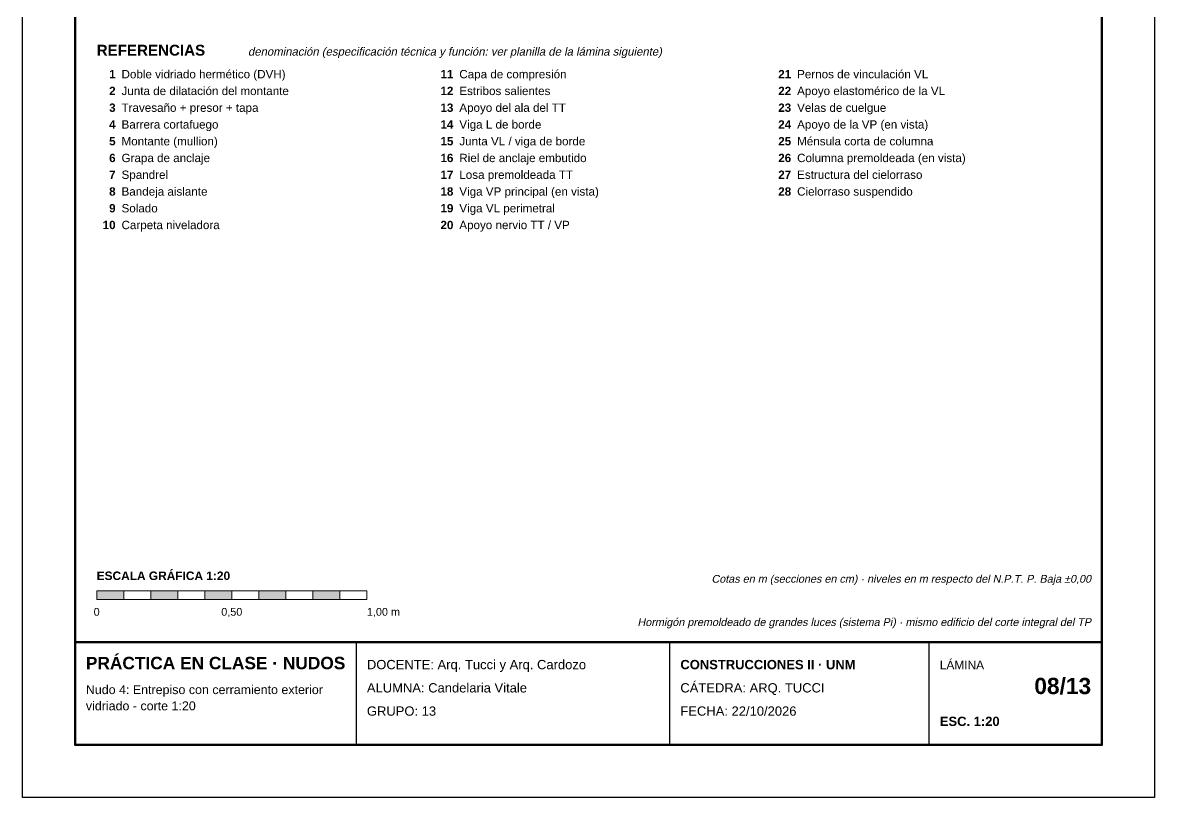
# Model space of a CAD drawing. Header units: millimetres. Extents: x 6 to 4194, y 6 to 5934.
# Drawn here: x 6 to 4194, y 6 to 2872 of the extents above; entities that cross this region are included whole.
import ezdxf
from ezdxf.enums import TextEntityAlignment as Align

# ---------------------------------------------------------------- set-up
doc = ezdxf.new("R2010")
doc.units = ezdxf.units.MM
doc.header["$LTSCALE"] = 20
for name, color, linetype in [('X-MARCO', 7, 'Continuous'), ('X-ROTULO', 7, 'Continuous'), ('X-TEXTOS', 7, 'Continuous')]:
    doc.layers.add(name, color=color, linetype=linetype)
doc.styles.add('ARIAL', font='arial.ttf')
doc.styles.add('ARIAL-B', font='arialbd.ttf')

msp = doc.modelspace()

# ---------------------------------------------------------------- hatches: boundary and pattern name
at = {"layer": 'X-TEXTOS'}
h = msp.add_hatch(color=7, dxfattribs=at)
h.dxf.hatch_style = 1
h.paths.add_polyline_path([(280, 770), (380, 770), (380, 738), (280, 738)])
h = msp.add_hatch(color=7, dxfattribs=at)
h.dxf.hatch_style = 1
h.paths.add_polyline_path([(480, 770), (580, 770), (580, 738), (480, 738)])
h = msp.add_hatch(color=7, dxfattribs=at)
h.dxf.hatch_style = 1
h.paths.add_polyline_path([(680, 770), (780, 770), (780, 738), (680, 738)])
h = msp.add_hatch(color=7, dxfattribs=at)
h.dxf.hatch_style = 1
h.paths.add_polyline_path([(880, 770), (980, 770), (980, 738), (880, 738)])
h = msp.add_hatch(color=7, dxfattribs=at)
h.dxf.hatch_style = 1
h.paths.add_polyline_path([(1080, 770), (1180, 770), (1180, 738), (1080, 738)])

# ---------------------------------------------------------------- linework, layer by layer
at = {"layer": 'X-MARCO', "lineweight": 30}
msp.add_lwpolyline([(6, 5934), (4194, 5934), (4194, 6), (6, 6)], close=True, dxfattribs=at)
at = {"layer": 'X-MARCO', "lineweight": 50}
msp.add_lwpolyline([(200, 5740), (4000, 5740), (4000, 200), (200, 200)], close=True, dxfattribs=at)
at = {"layer": 'X-ROTULO', "lineweight": 50}
msp.add_lwpolyline([(200, 580), (4000, 580), (4000, 200), (200, 200)], close=True, dxfattribs=at)
at = {"layer": 'X-ROTULO', "lineweight": 25}
for points in [[(1240, 580), (1240, 200)], [(2400, 580), (2400, 200)], [(3360, 580), (3360, 200)]]:
    msp.add_lwpolyline(points, dxfattribs=at)
at = {"layer": 'X-TEXTOS', "lineweight": 13}
for points in [[(280, 770), (380, 770), (380, 738), (280, 738)], [(380, 770), (480, 770), (480, 738), (380, 738)], [(480, 770), (580, 770), (580, 738), (480, 738)], [(580, 770), (680, 770), (680, 738), (580, 738)], [(680, 770), (780, 770), (780, 738), (680, 738)], [(780, 770), (880, 770), (880, 738), (780, 738)], [(880, 770), (980, 770), (980, 738), (880, 738)], [(980, 770), (1080, 770), (1080, 738), (980, 738)], [(1080, 770), (1180, 770), (1180, 738), (1080, 738)], [(1180, 770), (1280, 770), (1280, 738), (1180, 738)]]:
    msp.add_lwpolyline(points, close=True, dxfattribs=at)

# ---------------------------------------------------------------- texts
at = {"layer": 'X-ROTULO'}
for s, height, style, p in [('PRÁCTICA EN CLASE · NUDOS', 45.824, 'ARIAL-B', (240, 480)), ('DOCENTE: Arq. Tucci y Arq. Cardozo', 34.368, 'ARIAL', (1280, 480)), ('CONSTRUCCIONES II · UNM', 34.368, 'ARIAL-B', (2440, 480)), ('LÁMINA', 31.5, 'ARIAL', (3400, 480)), ('Nudo 4: Entrepiso con cerramiento exterior', 32.936, 'ARIAL', (240, 388)), ('ALUMNA: Candelaria Vitale', 34.368, 'ARIAL', (1280, 394)), ('CÁTEDRA: ARQ. TUCCI', 34.368, 'ARIAL', (2440, 394)), ('vidriado - corte 1:20', 32.936, 'ARIAL', (240, 328)), ('GRUPO: 13', 34.37, 'ARIAL', (1280, 308)), ('FECHA: 22/10/2026', 34.368, 'ARIAL', (2440, 308)), ('ESC. 1:20', 34.37, 'ARIAL-B', (3400, 270))]:
    msp.add_text(s, height=height, dxfattribs=dict(at, style=style)).set_placement(p)
at = {"layer": 'X-ROTULO', "style": 'ARIAL-B'}
msp.add_text('08/13', height=60.14, dxfattribs=at).set_placement((3960, 388), align=Align.RIGHT)
at = {"layer": 'X-TEXTOS'}
for s, height, style, p in [('REFERENCIAS', 40.096, 'ARIAL-B', (280, 2750)), ('Doble vidriado hermético (DVH)', 30.788, 'ARIAL', (372, 2666)), ('Capa de compresión', 30.788, 'ARIAL', (1622, 2666)), ('Pernos de vinculación VL', 30.788, 'ARIAL', (2872, 2666)), ('Junta de dilatación del montante', 30.788, 'ARIAL', (372, 2604)), ('Estribos salientes', 30.788, 'ARIAL', (1622, 2604)), ('Apoyo elastomérico de la VL', 30.788, 'ARIAL', (2872, 2604)), ('Travesaño + presor + tapa', 30.788, 'ARIAL', (372, 2542)), ('Apoyo del ala del TT', 30.788, 'ARIAL', (1622, 2542)), ('Velas de cuelgue', 30.788, 'ARIAL', (2872, 2542)), ('Barrera cortafuego', 30.788, 'ARIAL', (372, 2480)), ('Viga L de borde', 30.788, 'ARIAL', (1622, 2480)), ('Apoyo de la VP (en vista)', 30.788, 'ARIAL', (2872, 2480)), ('Montante (mullion)', 30.788, 'ARIAL', (372, 2418)), ('Junta VL / viga de borde', 30.788, 'ARIAL', (1622, 2418)), ('Ménsula corta de columna', 30.788, 'ARIAL', (2872, 2418)), ('Grapa de anclaje', 30.788, 'ARIAL', (372, 2356)), ('Riel de anclaje embutido', 30.788, 'ARIAL', (1622, 2356)), ('Columna premoldeada (en vista)', 30.788, 'ARIAL', (2872, 2356)), ('Spandrel', 30.79, 'ARIAL', (372, 2294)), ('Losa premoldeada TT', 30.788, 'ARIAL', (1622, 2294)), ('Estructura del cielorraso', 30.788, 'ARIAL', (2872, 2294)), ('Bandeja aislante', 30.788, 'ARIAL', (372, 2232)), ('Viga VP principal (en vista)', 30.788, 'ARIAL', (1622, 2232)), ('Cielorraso suspendido', 30.788, 'ARIAL', (2872, 2232)), ('Solado', 30.79, 'ARIAL', (372, 2170)), ('Viga VL perimetral', 30.788, 'ARIAL', (1622, 2170)), ('Carpeta niveladora', 30.788, 'ARIAL', (372, 2108)), ('Apoyo nervio TT / VP', 30.788, 'ARIAL', (1622, 2108)), ('ESCALA GRÁFICA 1:20', 31.504, 'ARIAL-B', (280, 810)), ('1,00 m', 28.64, 'ARIAL', (1280, 678))]:
    msp.add_text(s, height=height, dxfattribs=dict(at, style=style)).set_placement(p)
at = {"layer": 'X-TEXTOS', "style": 'ARIAL', "oblique": 12}
msp.add_text('denominación (especificación técnica y función: ver planilla de la lámina siguiente)', height=30.072, dxfattribs=at).set_placement((840, 2750))
at = {"layer": 'X-TEXTOS', "style": 'ARIAL-B'}
for s, height, p in [('1', 30.8, (350, 2666)), ('11', 30.79, (1600, 2666)), ('21', 30.79, (2850, 2666)), ('2', 30.8, (350, 2604)), ('12', 30.79, (1600, 2604)), ('22', 30.79, (2850, 2604)), ('3', 30.8, (350, 2542)), ('13', 30.79, (1600, 2542)), ('23', 30.79, (2850, 2542)), ('4', 30.8, (350, 2480)), ('14', 30.79, (1600, 2480)), ('24', 30.79, (2850, 2480)), ('5', 30.8, (350, 2418)), ('15', 30.79, (1600, 2418)), ('25', 30.79, (2850, 2418)), ('6', 30.8, (350, 2356)), ('16', 30.79, (1600, 2356)), ('26', 30.79, (2850, 2356)), ('7', 30.8, (350, 2294)), ('17', 30.79, (1600, 2294)), ('27', 30.79, (2850, 2294)), ('8', 30.8, (350, 2232)), ('18', 30.79, (1600, 2232)), ('28', 30.79, (2850, 2232)), ('9', 30.8, (350, 2170)), ('19', 30.79, (1600, 2170)), ('10', 30.79, (350, 2108)), ('20', 30.79, (1600, 2108))]:
    msp.add_text(s, height=height, dxfattribs=at).set_placement(p, align=Align.RIGHT)
at = {"layer": 'X-TEXTOS', "style": 'ARIAL', "oblique": 12}
for s, p in [('Cotas en m (secciones en cm) · niveles en m respecto del N.P.T. P. Baja ±0,00', (3960, 800)), ('Hormigón premoldeado de grandes luces (sistema Pi) · mismo edificio del corte integral del TP', (3960, 640))]:
    msp.add_text(s, height=28.64, dxfattribs=at).set_placement(p, align=Align.RIGHT)
at = {"layer": 'X-TEXTOS', "style": 'ARIAL'}
for s, height, p in [('0', 28.6, (280, 678)), ('0,50', 28.64, (780, 678))]:
    msp.add_text(s, height=height, dxfattribs=at).set_placement(p, align=Align.CENTER)

doc.saveas('drawing.dxf')
